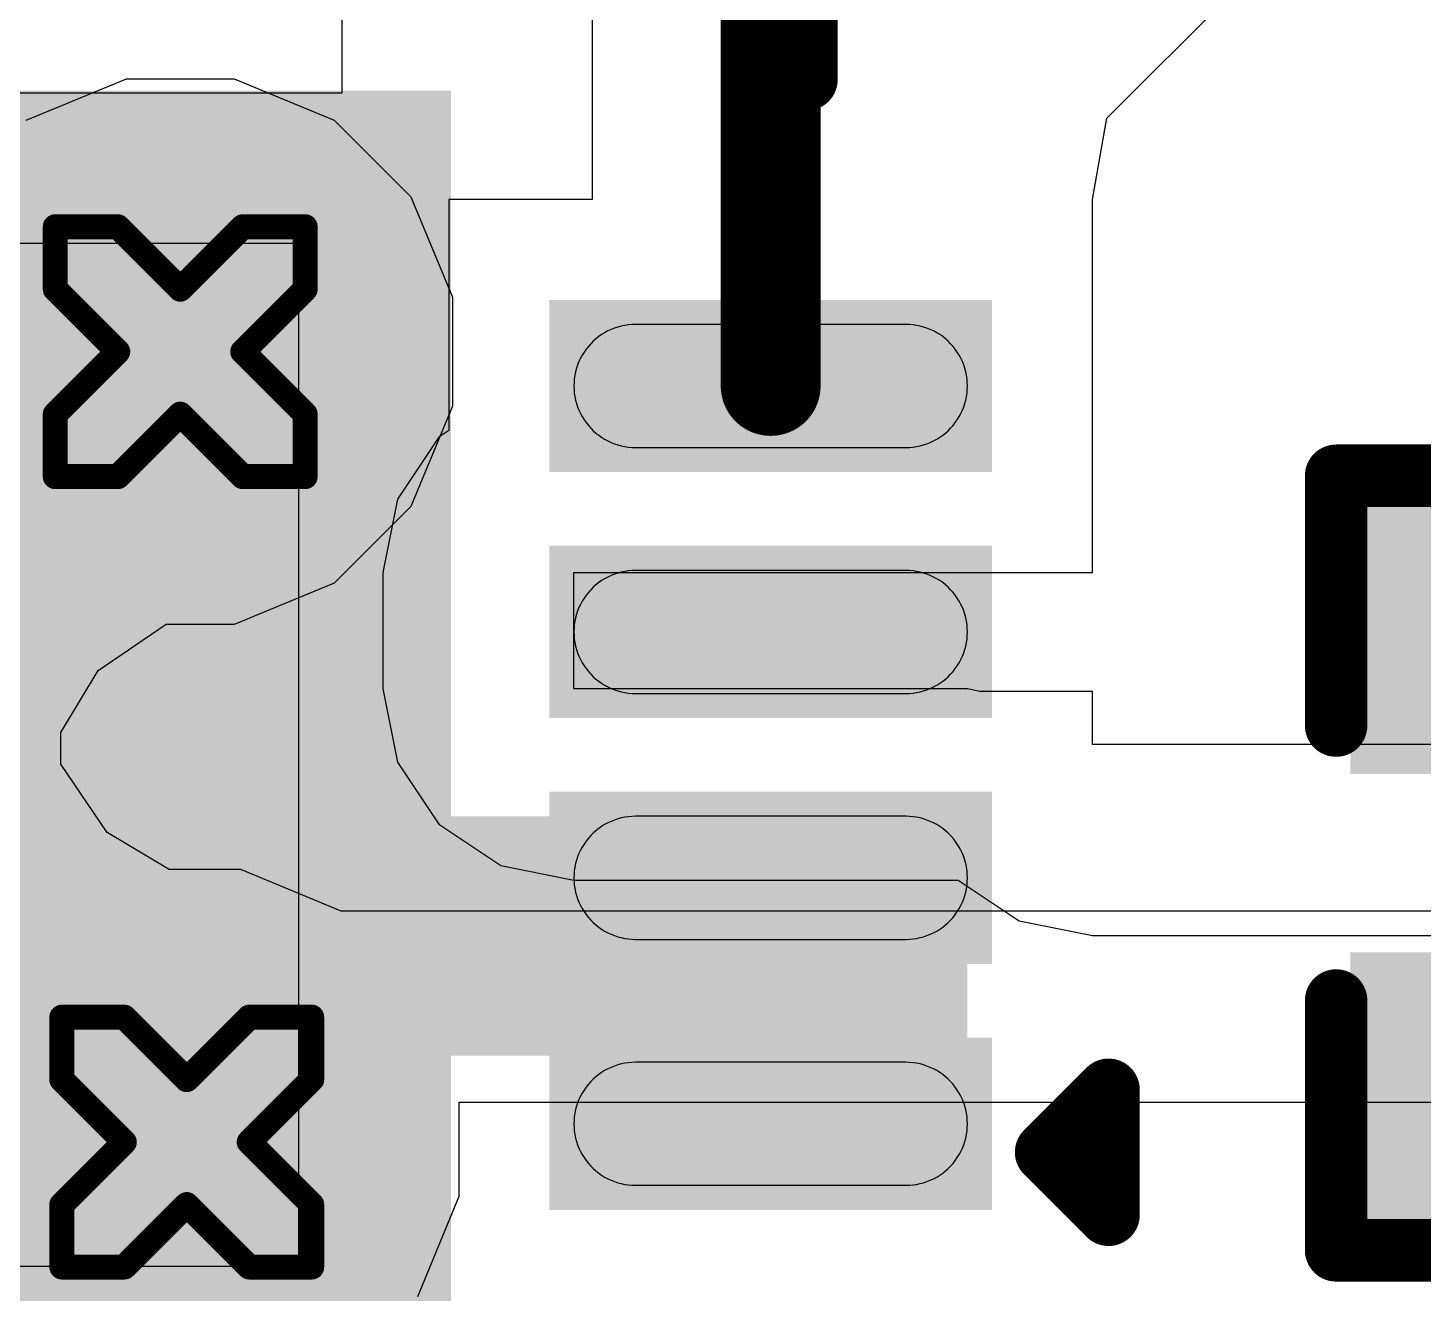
# Model space of a CAD drawing. Header units: inches. Extents: x -11 to 5379, y 0 to 5429.
# Drawn here: x 313.542 to 316.379, y 20.486 to 23.058 of the extents above; entities that cross this region are included whole.
import ezdxf

# ---------------------------------------------------------------- set-up
doc = ezdxf.new("R2010")
doc.units = ezdxf.units.IN
for name, color, linetype in [('Bottom Layer', 5, 'Continuous'), ('Drill Drawing', 1, 'Continuous'), ('GND', 16, 'Continuous'), ('PWR', 76, 'Continuous'), ('Top Layer', 1, 'Continuous'), ('Top Overlay', 2, 'Continuous'), ('Top Paste', 8, 'Continuous'), ('Top Solder', 216, 'Continuous'), ('Via Holes', 16, 'Continuous')]:
    doc.layers.add(name, color=color, linetype=linetype)

# ---------------------------------------------------------------- blocks, each defined once
blk = doc.blocks.new('16_WQFN__4_4__98')
at = {"layer": 'Top Layer'}
for points in [[(-1.3, 1.3), (1.3, 1.3), (1.3, -1.3), (-1.3, -1.3)], [(-1.6, 0.8751), (-1.6, 0.6251), (-2.4, 0.6251), (-2.4, 0.8751)], [(-1.6, 0.3749), (-1.6, 0.1249), (-2.4, 0.1249), (-2.4, 0.3749)], [(-1.6, -0.1249), (-1.6, -0.3749), (-2.4, -0.3749), (-2.4, -0.1249)], [(-1.6, -0.6251), (-1.6, -0.8751), (-2.4, -0.8751), (-2.4, -0.6251)]]:
    blk.add_hatch(color=1, dxfattribs=at).paths.add_polyline_path(points)
at = {"layer": 'Top Solder'}
for points in [[(-1.35, 1.35), (1.35, 1.35), (1.35, -1.35), (-1.35, -1.35)], [(-1.55, 0.9251), (-1.55, 0.575), (-2.45, 0.575), (-2.45, 0.9251)], [(-1.55, 0.425), (-1.55, 0.0749), (-2.45, 0.0749), (-2.45, 0.425)], [(-1.55, -0.0749), (-1.55, -0.425), (-2.45, -0.425), (-2.45, -0.0749)], [(-1.55, -0.575), (-1.55, -0.9251), (-2.45, -0.9251), (-2.45, -0.575)]]:
    blk.add_hatch(color=216, dxfattribs=at).paths.add_polyline_path(points)
at = {"layer": 'Top Overlay'}
for points in [[(-2.687, 0.9349, 0.127, 0.127, 0), (-2.687, 0.6809, 0.127, 0.127, 0)], [(-2.56, 0.8079, 0.127, 0.127, 0), (-2.687, 0.9349, 0.127, 0.127, 0)], [(-2.56, 0.8079, 0.127, 0.127, 0), (-2.687, 0.6809, 0.127, 0.127, 0)], [(-2.0729, -1.3732, 0.127, 0.127, 0), (-2.0729, -2.073, 0.127, 0.127, 0)]]:
    blk.add_lwpolyline(points, format="xyseb", dxfattribs=at)
for points in [[(-2.7187, 0.9349, 0.0635, 0.0635, 1), (-2.6552, 0.9349, 0.0635, 0.0635, 1)], [(-2.7187, 0.9349, 0.0635, 0.0635, 1), (-2.6552, 0.9349, 0.0635, 0.0635, 1)], [(-2.5917, 0.8079, 0.0635, 0.0635, 1), (-2.5282, 0.8079, 0.0635, 0.0635, 1)], [(-2.5917, 0.8079, 0.0635, 0.0635, 1), (-2.5282, 0.8079, 0.0635, 0.0635, 1)], [(-2.7187, 0.6809, 0.0635, 0.0635, 1), (-2.6552, 0.6809, 0.0635, 0.0635, 1)], [(-2.7187, 0.6809, 0.0635, 0.0635, 1), (-2.6552, 0.6809, 0.0635, 0.0635, 1)], [(-2.1046, -1.3732, 0.0635, 0.0635, 1), (-2.0411, -1.3732, 0.0635, 0.0635, 1)]]:
    blk.add_lwpolyline(points, format="xyseb", close=True, dxfattribs=at)
at = {"layer": 'Top Paste'}
for p, q in [((-1.04, 1.04), (-1.04, 1.04)), ((-1.04, 1.04), (1.04, 1.04)), ((-1.04, -1.04), (-1.04, 1.04)), ((-2.3437, 0.8545), (-2.3497, 0.8503)), ((-2.3375, 0.8583), (-2.3437, 0.8545)), ((-2.3311, 0.8618), (-2.3375, 0.8583)), ((-2.3245, 0.8648), (-2.3311, 0.8618)), ((-2.3178, 0.8675), (-2.3245, 0.8648)), ((-2.3109, 0.8698), (-2.3178, 0.8675)), ((-2.3038, 0.8717), (-2.3109, 0.8698)), ((-2.2967, 0.8732), (-2.3038, 0.8717)), ((-2.2895, 0.8742), (-2.2967, 0.8732)), ((-2.2823, 0.8749), (-2.2895, 0.8742)), ((-2.275, 0.8751), (-2.2823, 0.8749)), ((-1.725, 0.8751), (-2.275, 0.8751)), ((-1.7178, 0.8749), (-1.725, 0.8751)), ((-1.7105, 0.8742), (-1.7178, 0.8749)), ((-1.7033, 0.8732), (-1.7105, 0.8742)), ((-1.6962, 0.8717), (-1.7033, 0.8732)), ((-1.6892, 0.8698), (-1.6962, 0.8717)), ((-1.6823, 0.8675), (-1.6892, 0.8698)), ((-1.6755, 0.8648), (-1.6823, 0.8675)), ((-1.6689, 0.8618), (-1.6755, 0.8648)), ((-1.6625, 0.8583), (-1.6689, 0.8618)), ((-1.6563, 0.8545), (-1.6625, 0.8583)), ((-1.6504, 0.8503), (-1.6563, 0.8545)), ((-2.3753, 0.8247), (-2.3794, 0.8188)), ((-2.3708, 0.8304), (-2.3753, 0.8247)), ((-2.3659, 0.8359), (-2.3708, 0.8304)), ((-2.3608, 0.841), (-2.3659, 0.8359)), ((-2.3554, 0.8458), (-2.3608, 0.841)), ((-2.3497, 0.8503), (-2.3554, 0.8458)), ((-1.6446, 0.8458), (-1.6504, 0.8503)), ((-1.6392, 0.841), (-1.6446, 0.8458)), ((-1.6341, 0.8359), (-1.6392, 0.841)), ((-1.6293, 0.8304), (-1.6341, 0.8359)), ((-1.6247, 0.8247), (-1.6293, 0.8304)), ((-1.6206, 0.8188), (-1.6247, 0.8247)), ((-2.3898, 0.7996), (-2.3925, 0.7928)), ((-2.3867, 0.8062), (-2.3898, 0.7996)), ((-2.3833, 0.8126), (-2.3867, 0.8062)), ((-2.3794, 0.8188), (-2.3833, 0.8126)), ((-1.6167, 0.8126), (-1.6206, 0.8188)), ((-1.6133, 0.8062), (-1.6167, 0.8126)), ((-1.6102, 0.7996), (-1.6133, 0.8062)), ((-1.6075, 0.7928), (-1.6102, 0.7996)), ((-2.3981, 0.7718), (-2.3992, 0.7646)), ((-2.3966, 0.7789), (-2.3981, 0.7718)), ((-2.3948, 0.7859), (-2.3966, 0.7789)), ((-2.3925, 0.7928), (-2.3948, 0.7859)), ((-1.6053, 0.7859), (-1.6075, 0.7928)), ((-1.6034, 0.7789), (-1.6053, 0.7859)), ((-1.6019, 0.7718), (-1.6034, 0.7789)), ((-1.6008, 0.7646), (-1.6019, 0.7718)), ((-2.3998, 0.7573), (-2.4, 0.7501)), ((-2.4, 0.7501), (-2.3998, 0.7428)), ((-2.3992, 0.7646), (-2.3998, 0.7573)), ((-2.3998, 0.7428), (-2.3992, 0.7356)), ((-1.6002, 0.7573), (-1.6008, 0.7646)), ((-1.6008, 0.7356), (-1.6002, 0.7428)), ((-1.6002, 0.7573), (-1.6002, 0.7573)), ((-1.6, 0.7501), (-1.6002, 0.7573)), ((-1.6002, 0.7428), (-1.6, 0.7501)), ((-2.3992, 0.7356), (-2.3981, 0.7283)), ((-2.3981, 0.7283), (-2.3966, 0.7212)), ((-2.3966, 0.7212), (-2.3948, 0.7142)), ((-2.3948, 0.7142), (-2.3925, 0.7073)), ((-1.6075, 0.7073), (-1.6053, 0.7142)), ((-1.6053, 0.7142), (-1.6034, 0.7212)), ((-1.6034, 0.7212), (-1.6019, 0.7283)), ((-1.6019, 0.7283), (-1.6008, 0.7356)), ((-2.3925, 0.7073), (-2.3898, 0.7005)), ((-2.3898, 0.7005), (-2.3867, 0.694)), ((-2.3867, 0.694), (-2.3833, 0.6876)), ((-2.3833, 0.6876), (-2.3794, 0.6814)), ((-2.3794, 0.6814), (-2.3753, 0.6754)), ((-1.6247, 0.6754), (-1.6206, 0.6814)), ((-1.6206, 0.6814), (-1.6167, 0.6876)), ((-1.6167, 0.6876), (-1.6133, 0.694)), ((-1.6133, 0.694), (-1.6102, 0.7005)), ((-1.6102, 0.7005), (-1.6075, 0.7073)), ((-2.3753, 0.6754), (-2.3708, 0.6697)), ((-2.3708, 0.6697), (-2.3659, 0.6643)), ((-2.3659, 0.6643), (-2.3608, 0.6591)), ((-2.3608, 0.6591), (-2.3554, 0.6543)), ((-2.3554, 0.6543), (-2.3497, 0.6498)), ((-1.6504, 0.6498), (-1.6446, 0.6543)), ((-1.6446, 0.6543), (-1.6392, 0.6591)), ((-1.6392, 0.6591), (-1.6341, 0.6643)), ((-1.6341, 0.6643), (-1.6293, 0.6697)), ((-1.6293, 0.6697), (-1.6247, 0.6754)), ((-2.3497, 0.6498), (-2.3437, 0.6456)), ((-2.3437, 0.6456), (-2.3375, 0.6418)), ((-2.3375, 0.6418), (-2.3311, 0.6384)), ((-2.3311, 0.6384), (-2.3245, 0.6353)), ((-2.3245, 0.6353), (-2.3178, 0.6326)), ((-2.3178, 0.6326), (-2.3109, 0.6303)), ((-2.3109, 0.6303), (-2.3038, 0.6284)), ((-2.3038, 0.6284), (-2.2967, 0.6269)), ((-2.2967, 0.6269), (-2.2895, 0.6259)), ((-2.2895, 0.6259), (-2.2823, 0.6252)), ((-2.2823, 0.6252), (-2.275, 0.625)), ((-2.275, 0.625), (-1.725, 0.625)), ((-1.725, 0.625), (-1.7178, 0.6252)), ((-1.7178, 0.6252), (-1.7105, 0.6259)), ((-1.7105, 0.6259), (-1.7033, 0.6269)), ((-1.7033, 0.6269), (-1.6962, 0.6284)), ((-1.6962, 0.6284), (-1.6892, 0.6303)), ((-1.6892, 0.6303), (-1.6823, 0.6326)), ((-1.6823, 0.6326), (-1.6755, 0.6353)), ((-1.6755, 0.6353), (-1.6689, 0.6384)), ((-1.6689, 0.6384), (-1.6625, 0.6418)), ((-1.6625, 0.6418), (-1.6563, 0.6456)), ((-1.6563, 0.6456), (-1.6504, 0.6498)), ((-2.3109, 0.3697), (-2.3178, 0.3674)), ((-2.3038, 0.3716), (-2.3109, 0.3697)), ((-2.2967, 0.373), (-2.3038, 0.3716)), ((-2.2895, 0.3741), (-2.2967, 0.373)), ((-2.2823, 0.3748), (-2.2895, 0.3741)), ((-2.275, 0.375), (-2.2823, 0.3748)), ((-1.725, 0.375), (-2.275, 0.375)), ((-1.7178, 0.3748), (-1.725, 0.375)), ((-1.7105, 0.3741), (-1.7178, 0.3748)), ((-1.7033, 0.373), (-1.7105, 0.3741)), ((-1.6962, 0.3716), (-1.7033, 0.373)), ((-1.6892, 0.3697), (-1.6962, 0.3716)), ((-1.6823, 0.3674), (-1.6892, 0.3697)), ((-2.3608, 0.3409), (-2.3659, 0.3357)), ((-2.3554, 0.3457), (-2.3608, 0.3409)), ((-2.3497, 0.3502), (-2.3554, 0.3457)), ((-2.3437, 0.3544), (-2.3497, 0.3502)), ((-2.3375, 0.3582), (-2.3437, 0.3544)), ((-2.3311, 0.3616), (-2.3375, 0.3582)), ((-2.3245, 0.3647), (-2.3311, 0.3616)), ((-2.3178, 0.3674), (-2.3245, 0.3647)), ((-1.6755, 0.3647), (-1.6823, 0.3674)), ((-1.6689, 0.3616), (-1.6755, 0.3647)), ((-1.6625, 0.3582), (-1.6689, 0.3616)), ((-1.6563, 0.3544), (-1.6625, 0.3582)), ((-1.6504, 0.3502), (-1.6563, 0.3544)), ((-1.6446, 0.3457), (-1.6504, 0.3502)), ((-1.6392, 0.3409), (-1.6446, 0.3457)), ((-1.6341, 0.3357), (-1.6392, 0.3409)), ((-2.3833, 0.3124), (-2.3867, 0.306)), ((-2.3794, 0.3186), (-2.3833, 0.3124)), ((-2.3753, 0.3246), (-2.3794, 0.3186)), ((-2.3708, 0.3303), (-2.3753, 0.3246)), ((-2.3659, 0.3357), (-2.3708, 0.3303)), ((-1.6293, 0.3303), (-1.6341, 0.3357)), ((-1.6247, 0.3246), (-1.6293, 0.3303)), ((-1.6206, 0.3186), (-1.6247, 0.3246)), ((-1.6167, 0.3124), (-1.6206, 0.3186)), ((-1.6133, 0.306), (-1.6167, 0.3124)), ((-2.3948, 0.2858), (-2.3966, 0.2788)), ((-2.3925, 0.2927), (-2.3948, 0.2858)), ((-2.3898, 0.2995), (-2.3925, 0.2927)), ((-2.3867, 0.306), (-2.3898, 0.2995)), ((-1.6102, 0.2995), (-1.6133, 0.306)), ((-1.6075, 0.2927), (-1.6102, 0.2995)), ((-1.6053, 0.2858), (-1.6075, 0.2927)), ((-1.6034, 0.2788), (-1.6053, 0.2858)), ((-2.3998, 0.2572), (-2.4, 0.2499)), ((-2.3992, 0.2644), (-2.3998, 0.2572)), ((-2.3981, 0.2717), (-2.3992, 0.2644)), ((-2.3966, 0.2788), (-2.3981, 0.2717)), ((-1.6019, 0.2717), (-1.6034, 0.2788)), ((-1.6008, 0.2644), (-1.6019, 0.2717)), ((-1.6002, 0.2572), (-1.6008, 0.2644)), ((-1.6002, 0.2572), (-1.6002, 0.2572)), ((-1.6, 0.2499), (-1.6002, 0.2572)), ((-2.4, 0.2499), (-2.3998, 0.2427)), ((-2.3998, 0.2427), (-2.3992, 0.2354)), ((-2.3992, 0.2354), (-2.3981, 0.2282)), ((-2.3981, 0.2282), (-2.3966, 0.2211)), ((-1.6034, 0.2211), (-1.6019, 0.2282)), ((-1.6019, 0.2282), (-1.6008, 0.2354)), ((-1.6008, 0.2354), (-1.6002, 0.2427)), ((-1.6002, 0.2427), (-1.6, 0.2499)), ((-2.3966, 0.2211), (-2.3948, 0.2141)), ((-2.3948, 0.2141), (-2.3925, 0.2072)), ((-2.3925, 0.2072), (-2.3898, 0.2004)), ((-2.3898, 0.2004), (-2.3867, 0.1938)), ((-1.6133, 0.1938), (-1.6102, 0.2004)), ((-1.6102, 0.2004), (-1.6075, 0.2072)), ((-1.6075, 0.2072), (-1.6053, 0.2141)), ((-1.6053, 0.2141), (-1.6034, 0.2211)), ((-2.3867, 0.1938), (-2.3833, 0.1874)), ((-2.3833, 0.1874), (-2.3794, 0.1812)), ((-2.3794, 0.1812), (-2.3753, 0.1753)), ((-2.3753, 0.1753), (-2.3708, 0.1696)), ((-1.6293, 0.1696), (-1.6247, 0.1753)), ((-1.6247, 0.1753), (-1.6206, 0.1812)), ((-1.6206, 0.1812), (-1.6167, 0.1874)), ((-1.6167, 0.1874), (-1.6133, 0.1938)), ((-2.3708, 0.1696), (-2.3659, 0.1641)), ((-2.3659, 0.1641), (-2.3608, 0.159)), ((-2.3608, 0.159), (-2.3554, 0.1542)), ((-2.3554, 0.1542), (-2.3497, 0.1497)), ((-2.3497, 0.1497), (-2.3437, 0.1455)), ((-2.3437, 0.1455), (-2.3375, 0.1417)), ((-1.6625, 0.1417), (-1.6563, 0.1455)), ((-1.6563, 0.1455), (-1.6504, 0.1497)), ((-1.6504, 0.1497), (-1.6446, 0.1542)), ((-1.6446, 0.1542), (-1.6392, 0.159)), ((-1.6392, 0.159), (-1.6341, 0.1641)), ((-1.6341, 0.1641), (-1.6293, 0.1696)), ((-2.3375, 0.1417), (-2.3311, 0.1382)), ((-2.3311, 0.1382), (-2.3245, 0.1352)), ((-2.3245, 0.1352), (-2.3178, 0.1325)), ((-2.3178, 0.1325), (-2.3109, 0.1302)), ((-2.3109, 0.1302), (-2.3038, 0.1283)), ((-2.3038, 0.1283), (-2.2967, 0.1268)), ((-2.2967, 0.1268), (-2.2895, 0.1258)), ((-2.2895, 0.1258), (-2.2823, 0.1251)), ((-2.2823, 0.1251), (-2.275, 0.1249)), ((-2.275, 0.1249), (-1.725, 0.1249)), ((-1.725, 0.1249), (-1.7178, 0.1251)), ((-1.7178, 0.1251), (-1.7105, 0.1258)), ((-1.7105, 0.1258), (-1.7033, 0.1268)), ((-1.7033, 0.1268), (-1.6962, 0.1283)), ((-1.6962, 0.1283), (-1.6892, 0.1302)), ((-1.6892, 0.1302), (-1.6823, 0.1325)), ((-1.6823, 0.1325), (-1.6755, 0.1352)), ((-1.6755, 0.1352), (-1.6689, 0.1382)), ((-1.6689, 0.1382), (-1.6625, 0.1417)), ((-2.3375, -0.1417), (-2.3437, -0.1455)), ((-2.3311, -0.1382), (-2.3375, -0.1417)), ((-2.3245, -0.1352), (-2.3311, -0.1382)), ((-2.3178, -0.1325), (-2.3245, -0.1352)), ((-2.3109, -0.1302), (-2.3178, -0.1325)), ((-2.3038, -0.1283), (-2.3109, -0.1302)), ((-2.2967, -0.1268), (-2.3038, -0.1283)), ((-2.2895, -0.1258), (-2.2967, -0.1268)), ((-2.2823, -0.1251), (-2.2895, -0.1258)), ((-2.275, -0.1249), (-2.2823, -0.1251)), ((-1.725, -0.1249), (-2.275, -0.1249)), ((-1.7178, -0.1251), (-1.725, -0.1249)), ((-1.7105, -0.1258), (-1.7178, -0.1251)), ((-1.7033, -0.1268), (-1.7105, -0.1258)), ((-1.6962, -0.1283), (-1.7033, -0.1268)), ((-1.6892, -0.1302), (-1.6962, -0.1283)), ((-1.6823, -0.1325), (-1.6892, -0.1302)), ((-1.6755, -0.1352), (-1.6823, -0.1325)), ((-1.6689, -0.1382), (-1.6755, -0.1352)), ((-1.6625, -0.1417), (-1.6689, -0.1382)), ((-1.6563, -0.1455), (-1.6625, -0.1417)), ((-2.3708, -0.1696), (-2.3753, -0.1753)), ((-2.3659, -0.1641), (-2.3708, -0.1696)), ((-2.3608, -0.159), (-2.3659, -0.1641)), ((-2.3554, -0.1542), (-2.3608, -0.159)), ((-2.3497, -0.1497), (-2.3554, -0.1542)), ((-2.3437, -0.1455), (-2.3497, -0.1497)), ((-1.6504, -0.1497), (-1.6563, -0.1455)), ((-1.6446, -0.1542), (-1.6504, -0.1497)), ((-1.6392, -0.159), (-1.6446, -0.1542)), ((-1.6341, -0.1641), (-1.6392, -0.159)), ((-1.6293, -0.1696), (-1.6341, -0.1641)), ((-1.6247, -0.1753), (-1.6293, -0.1696)), ((-2.3867, -0.1938), (-2.3898, -0.2004)), ((-2.3833, -0.1874), (-2.3867, -0.1938)), ((-2.3794, -0.1812), (-2.3833, -0.1874)), ((-2.3753, -0.1753), (-2.3794, -0.1812)), ((-1.6206, -0.1812), (-1.6247, -0.1753)), ((-1.6167, -0.1874), (-1.6206, -0.1812)), ((-1.6133, -0.1938), (-1.6167, -0.1874)), ((-1.6102, -0.2004), (-1.6133, -0.1938)), ((-2.3966, -0.2211), (-2.3981, -0.2282)), ((-2.3948, -0.2141), (-2.3966, -0.2211)), ((-2.3925, -0.2072), (-2.3948, -0.2141)), ((-2.3898, -0.2004), (-2.3925, -0.2072)), ((-1.6075, -0.2072), (-1.6102, -0.2004)), ((-1.6053, -0.2141), (-1.6075, -0.2072)), ((-1.6034, -0.2211), (-1.6053, -0.2141)), ((-1.6019, -0.2282), (-1.6034, -0.2211)), ((-2.3998, -0.2427), (-2.4, -0.2499)), ((-2.4, -0.2499), (-2.3998, -0.2572)), ((-2.3992, -0.2354), (-2.3998, -0.2427)), ((-2.3981, -0.2282), (-2.3992, -0.2354)), ((-1.6008, -0.2354), (-1.6019, -0.2282)), ((-1.6002, -0.2427), (-1.6008, -0.2354)), ((-1.6002, -0.2427), (-1.6002, -0.2427)), ((-1.6, -0.2499), (-1.6002, -0.2427)), ((-1.6002, -0.2572), (-1.6, -0.2499)), ((-2.3998, -0.2572), (-2.3992, -0.2644)), ((-2.3992, -0.2644), (-2.3981, -0.2717)), ((-2.3981, -0.2717), (-2.3966, -0.2788)), ((-2.3966, -0.2788), (-2.3948, -0.2858)), ((-1.6053, -0.2858), (-1.6034, -0.2788)), ((-1.6034, -0.2788), (-1.6019, -0.2717)), ((-1.6019, -0.2717), (-1.6008, -0.2644)), ((-1.6008, -0.2644), (-1.6002, -0.2572)), ((-2.3948, -0.2858), (-2.3925, -0.2927)), ((-2.3925, -0.2927), (-2.3898, -0.2995)), ((-2.3898, -0.2995), (-2.3867, -0.306)), ((-2.3867, -0.306), (-2.3833, -0.3124)), ((-1.6167, -0.3124), (-1.6133, -0.306)), ((-1.6133, -0.306), (-1.6102, -0.2995)), ((-1.6102, -0.2995), (-1.6075, -0.2927)), ((-1.6075, -0.2927), (-1.6053, -0.2858)), ((-2.3833, -0.3124), (-2.3794, -0.3186)), ((-2.3794, -0.3186), (-2.3753, -0.3246)), ((-2.3753, -0.3246), (-2.3708, -0.3303)), ((-2.3708, -0.3303), (-2.3659, -0.3357)), ((-2.3659, -0.3357), (-2.3608, -0.3409)), ((-1.6392, -0.3409), (-1.6341, -0.3357)), ((-1.6341, -0.3357), (-1.6293, -0.3303)), ((-1.6293, -0.3303), (-1.6247, -0.3246)), ((-1.6247, -0.3246), (-1.6206, -0.3186)), ((-1.6206, -0.3186), (-1.6167, -0.3124)), ((-2.3608, -0.3409), (-2.3554, -0.3457)), ((-2.3554, -0.3457), (-2.3497, -0.3502)), ((-2.3497, -0.3502), (-2.3437, -0.3544)), ((-2.3437, -0.3544), (-2.3375, -0.3582)), ((-2.3375, -0.3582), (-2.3311, -0.3616)), ((-2.3311, -0.3616), (-2.3245, -0.3647)), ((-2.3245, -0.3647), (-2.3178, -0.3674)), ((-2.3178, -0.3674), (-2.3109, -0.3697)), ((-1.6892, -0.3697), (-1.6823, -0.3674)), ((-1.6823, -0.3674), (-1.6755, -0.3647)), ((-1.6755, -0.3647), (-1.6689, -0.3616)), ((-1.6689, -0.3616), (-1.6625, -0.3582)), ((-1.6625, -0.3582), (-1.6563, -0.3544)), ((-1.6563, -0.3544), (-1.6504, -0.3502)), ((-1.6504, -0.3502), (-1.6446, -0.3457)), ((-1.6446, -0.3457), (-1.6392, -0.3409)), ((-2.3109, -0.3697), (-2.3038, -0.3716)), ((-2.3038, -0.3716), (-2.2967, -0.373)), ((-2.2967, -0.373), (-2.2895, -0.3741)), ((-2.2895, -0.3741), (-2.2823, -0.3748)), ((-2.2823, -0.3748), (-2.275, -0.375)), ((-2.275, -0.375), (-1.725, -0.375)), ((-1.725, -0.375), (-1.7178, -0.3748)), ((-1.7178, -0.3748), (-1.7105, -0.3741)), ((-1.7105, -0.3741), (-1.7033, -0.373)), ((-1.7033, -0.373), (-1.6962, -0.3716)), ((-1.6962, -0.3716), (-1.6892, -0.3697)), ((-2.3497, -0.6498), (-2.3554, -0.6543)), ((-2.3437, -0.6456), (-2.3497, -0.6498)), ((-2.3375, -0.6418), (-2.3437, -0.6456)), ((-2.3311, -0.6384), (-2.3375, -0.6418)), ((-2.3245, -0.6353), (-2.3311, -0.6384)), ((-2.3178, -0.6326), (-2.3245, -0.6353)), ((-2.3109, -0.6303), (-2.3178, -0.6326)), ((-2.3038, -0.6284), (-2.3109, -0.6303)), ((-2.2967, -0.6269), (-2.3038, -0.6284)), ((-2.2895, -0.6259), (-2.2967, -0.6269)), ((-2.2823, -0.6252), (-2.2895, -0.6259)), ((-2.275, -0.625), (-2.2823, -0.6252)), ((-1.725, -0.625), (-2.275, -0.625)), ((-1.7178, -0.6252), (-1.725, -0.625)), ((-1.7105, -0.6259), (-1.7178, -0.6252)), ((-1.7033, -0.6269), (-1.7105, -0.6259)), ((-1.6962, -0.6284), (-1.7033, -0.6269)), ((-1.6892, -0.6303), (-1.6962, -0.6284)), ((-1.6823, -0.6326), (-1.6892, -0.6303)), ((-1.6755, -0.6353), (-1.6823, -0.6326)), ((-1.6689, -0.6384), (-1.6755, -0.6353)), ((-1.6625, -0.6418), (-1.6689, -0.6384)), ((-1.6563, -0.6456), (-1.6625, -0.6418)), ((-1.6504, -0.6498), (-1.6563, -0.6456)), ((-1.6446, -0.6543), (-1.6504, -0.6498)), ((-2.3753, -0.6754), (-2.3794, -0.6814)), ((-2.3708, -0.6697), (-2.3753, -0.6754)), ((-2.3659, -0.6643), (-2.3708, -0.6697)), ((-2.3608, -0.6591), (-2.3659, -0.6643)), ((-2.3554, -0.6543), (-2.3608, -0.6591)), ((-1.6392, -0.6591), (-1.6446, -0.6543)), ((-1.6341, -0.6643), (-1.6392, -0.6591)), ((-1.6293, -0.6697), (-1.6341, -0.6643)), ((-1.6247, -0.6754), (-1.6293, -0.6697)), ((-1.6206, -0.6814), (-1.6247, -0.6754)), ((-2.3925, -0.7073), (-2.3948, -0.7142)), ((-2.3898, -0.7005), (-2.3925, -0.7073)), ((-2.3867, -0.694), (-2.3898, -0.7005)), ((-2.3833, -0.6876), (-2.3867, -0.694)), ((-2.3794, -0.6814), (-2.3833, -0.6876)), ((-1.6167, -0.6876), (-1.6206, -0.6814)), ((-1.6133, -0.694), (-1.6167, -0.6876)), ((-1.6102, -0.7005), (-1.6133, -0.694)), ((-1.6075, -0.7073), (-1.6102, -0.7005)), ((-1.6053, -0.7142), (-1.6075, -0.7073)), ((-2.3992, -0.7356), (-2.3998, -0.7428)), ((-2.3981, -0.7283), (-2.3992, -0.7356)), ((-2.3966, -0.7212), (-2.3981, -0.7283)), ((-2.3948, -0.7142), (-2.3966, -0.7212)), ((-1.6034, -0.7212), (-1.6053, -0.7142)), ((-1.6019, -0.7283), (-1.6034, -0.7212)), ((-1.6008, -0.7356), (-1.6019, -0.7283)), ((-1.6002, -0.7428), (-1.6008, -0.7356)), ((-2.3998, -0.7428), (-2.4, -0.7501)), ((-2.4, -0.7501), (-2.3998, -0.7573)), ((-2.3998, -0.7573), (-2.3992, -0.7646)), ((-2.3992, -0.7646), (-2.3981, -0.7718)), ((-1.6019, -0.7718), (-1.6008, -0.7646)), ((-1.6008, -0.7646), (-1.6002, -0.7573)), ((-1.6002, -0.7428), (-1.6002, -0.7428)), ((-1.6, -0.7501), (-1.6002, -0.7428)), ((-1.6002, -0.7573), (-1.6, -0.7501)), ((-2.3981, -0.7718), (-2.3966, -0.7789)), ((-2.3966, -0.7789), (-2.3948, -0.7859)), ((-2.3948, -0.7859), (-2.3925, -0.7928)), ((-2.3925, -0.7928), (-2.3898, -0.7996)), ((-1.6102, -0.7996), (-1.6075, -0.7928)), ((-1.6075, -0.7928), (-1.6053, -0.7859)), ((-1.6053, -0.7859), (-1.6034, -0.7789)), ((-1.6034, -0.7789), (-1.6019, -0.7718)), ((-2.3898, -0.7996), (-2.3867, -0.8062)), ((-2.3867, -0.8062), (-2.3833, -0.8126)), ((-2.3833, -0.8126), (-2.3794, -0.8188)), ((-2.3794, -0.8188), (-2.3753, -0.8247)), ((-1.6247, -0.8247), (-1.6206, -0.8188)), ((-1.6206, -0.8188), (-1.6167, -0.8126)), ((-1.6167, -0.8126), (-1.6133, -0.8062)), ((-1.6133, -0.8062), (-1.6102, -0.7996)), ((-2.3753, -0.8247), (-2.3708, -0.8304)), ((-2.3708, -0.8304), (-2.3659, -0.8359)), ((-2.3659, -0.8359), (-2.3608, -0.841)), ((-2.3608, -0.841), (-2.3554, -0.8458)), ((-2.3554, -0.8458), (-2.3497, -0.8503)), ((-2.3497, -0.8503), (-2.3437, -0.8545)), ((-1.6563, -0.8545), (-1.6504, -0.8503)), ((-1.6504, -0.8503), (-1.6446, -0.8458)), ((-1.6446, -0.8458), (-1.6392, -0.841)), ((-1.6392, -0.841), (-1.6341, -0.8359)), ((-1.6341, -0.8359), (-1.6293, -0.8304)), ((-1.6293, -0.8304), (-1.6247, -0.8247)), ((-2.3437, -0.8545), (-2.3375, -0.8583)), ((-2.3375, -0.8583), (-2.3311, -0.8618)), ((-2.3311, -0.8618), (-2.3245, -0.8648)), ((-2.3245, -0.8648), (-2.3178, -0.8675)), ((-2.3178, -0.8675), (-2.3109, -0.8698)), ((-2.3109, -0.8698), (-2.3038, -0.8717)), ((-2.3038, -0.8717), (-2.2967, -0.8732)), ((-2.2967, -0.8732), (-2.2895, -0.8742)), ((-2.2895, -0.8742), (-2.2823, -0.8749)), ((-2.2823, -0.8749), (-2.275, -0.8751)), ((-2.275, -0.8751), (-1.725, -0.8751)), ((-1.725, -0.8751), (-1.7178, -0.8749)), ((-1.7178, -0.8749), (-1.7105, -0.8742)), ((-1.7105, -0.8742), (-1.7033, -0.8732)), ((-1.7033, -0.8732), (-1.6962, -0.8717)), ((-1.6962, -0.8717), (-1.6892, -0.8698)), ((-1.6892, -0.8698), (-1.6823, -0.8675)), ((-1.6823, -0.8675), (-1.6755, -0.8648)), ((-1.6755, -0.8648), (-1.6689, -0.8618)), ((-1.6689, -0.8618), (-1.6625, -0.8583)), ((-1.6625, -0.8583), (-1.6563, -0.8545)), ((1.04, -1.04), (-1.04, -1.04))]:
    blk.add_line(p, q, dxfattribs=at)
blk = doc.blocks.new('C___0402_616')
at = {"layer": 'Top Layer'}
for points in [[(-0.6985, -0.3175), (-0.6985, 0.3175), (-0.2413, 0.3175), (-0.2413, -0.3175)], [(0.2413, -0.3175), (0.2413, 0.3175), (0.6985, 0.3175), (0.6985, -0.3175)]]:
    blk.add_hatch(color=1, dxfattribs=at).paths.add_polyline_path(points)
at = {"layer": 'Top Paste'}
for points in [[(-0.6985, -0.3175), (-0.6985, 0.3175), (-0.2413, 0.3175), (-0.2413, -0.3175)], [(0.2413, -0.3175), (0.2413, 0.3175), (0.6985, 0.3175), (0.6985, -0.3175)]]:
    blk.add_hatch(color=8, dxfattribs=at).paths.add_polyline_path(points)
at = {"layer": 'Top Solder'}
for points in [[(-0.7585, -0.3775), (-0.7585, 0.3775), (-0.1813, 0.3775), (-0.1813, -0.3775)], [(0.1813, -0.3775), (0.1813, 0.3775), (0.7585, 0.3775), (0.7585, -0.3775)]]:
    blk.add_hatch(color=216, dxfattribs=at).paths.add_polyline_path(points)
at = {"layer": 'Top Overlay'}
for points in [[(-0.7874, -0.4064, 0.127, 0.127, 0), (-0.7874, 0.4064, 0.127, 0.127, 0)], [(-0.2794, 0.4064, 0.127, 0.127, 0), (-0.7874, 0.4064, 0.127, 0.127, 0)], [(0.7874, 0.4064, 0.127, 0.127, 0), (0.2794, 0.4064, 0.127, 0.127, 0)], [(0.7874, -0.4064, 0.127, 0.127, 0), (0.7874, 0.4064, 0.127, 0.127, 0)], [(-0.2794, -0.4064, 0.127, 0.127, 0), (-0.7874, -0.4064, 0.127, 0.127, 0)], [(0.7874, -0.4064, 0.127, 0.127, 0), (0.2794, -0.4064, 0.127, 0.127, 0)]]:
    blk.add_lwpolyline(points, format="xyseb", dxfattribs=at)
for points in [[(-0.8191, 0.4064, 0.0635, 0.0635, 1), (-0.7556, 0.4064, 0.0635, 0.0635, 1)], [(-0.8191, 0.4064, 0.0635, 0.0635, 1), (-0.7556, 0.4064, 0.0635, 0.0635, 1)], [(-0.3111, 0.4064, 0.0635, 0.0635, 1), (-0.2477, 0.4064, 0.0635, 0.0635, 1)], [(0.2477, 0.4064, 0.0635, 0.0635, 1), (0.3111, 0.4064, 0.0635, 0.0635, 1)], [(0.7556, 0.4064, 0.0635, 0.0635, 1), (0.8191, 0.4064, 0.0635, 0.0635, 1)], [(0.7556, 0.4064, 0.0635, 0.0635, 1), (0.8191, 0.4064, 0.0635, 0.0635, 1)], [(-0.8191, -0.4064, 0.0635, 0.0635, 1), (-0.7556, -0.4064, 0.0635, 0.0635, 1)], [(-0.8191, -0.4064, 0.0635, 0.0635, 1), (-0.7556, -0.4064, 0.0635, 0.0635, 1)], [(-0.3111, -0.4064, 0.0635, 0.0635, 1), (-0.2477, -0.4064, 0.0635, 0.0635, 1)], [(0.2477, -0.4064, 0.0635, 0.0635, 1), (0.3111, -0.4064, 0.0635, 0.0635, 1)], [(0.7556, -0.4064, 0.0635, 0.0635, 1), (0.8191, -0.4064, 0.0635, 0.0635, 1)], [(0.7556, -0.4064, 0.0635, 0.0635, 1), (0.8191, -0.4064, 0.0635, 0.0635, 1)]]:
    blk.add_lwpolyline(points, format="xyseb", close=True, dxfattribs=at)

msp = doc.modelspace()

# ---------------------------------------------------------------- hatches: boundary and pattern name
at = {"layer": 'Bottom Layer'}
h = msp.add_hatch(color=5, dxfattribs=at)
edge = h.paths.add_edge_path()
edge.add_arc((313.8518, 22.4001), 0.3, 0, 360)
h = msp.add_hatch(color=5, dxfattribs=at)
edge = h.paths.add_edge_path()
edge.add_arc((313.8651, 20.7932), 0.3, 0, 360)
at = {"layer": 'GND'}
h = msp.add_hatch(color=16, dxfattribs=at)
edge = h.paths.add_edge_path()
edge.add_arc((313.8518, 22.4001), 0.3, 0, 360)
h = msp.add_hatch(color=16, dxfattribs=at)
edge = h.paths.add_edge_path()
edge.add_arc((313.8651, 20.7932), 0.3, 0, 360)
at = {"layer": 'PWR'}
h = msp.add_hatch(color=76, dxfattribs=at)
edge = h.paths.add_edge_path()
edge.add_arc((313.8518, 22.4001), 0.3, 0, 360)
h = msp.add_hatch(color=76, dxfattribs=at)
edge = h.paths.add_edge_path()
edge.add_arc((313.8651, 20.7932), 0.3, 0, 360)
at = {"layer": 'Top Layer'}
h = msp.add_hatch(color=1, dxfattribs=at)
edge = h.paths.add_edge_path()
edge.add_arc((313.8518, 22.4001), 0.3, 0, 360)
msp.add_hatch(color=1, dxfattribs=at).paths.add_polyline_path([(313.4131, 20.9691), (315.4522, 20.9691), (315.4522, 21.4555), (313.4131, 21.4555)])
h = msp.add_hatch(color=1, dxfattribs=at)
edge = h.paths.add_edge_path()
edge.add_arc((313.8651, 20.7932), 0.3, 0, 360)
at = {"layer": 'Via Holes'}
h = msp.add_hatch(color=7, dxfattribs=at)
edge = h.paths.add_edge_path()
edge.add_arc((313.8518, 22.4001), 0.15, 0, 360)
h = msp.add_hatch(color=7, dxfattribs=at)
edge = h.paths.add_edge_path()
edge.add_arc((313.8651, 20.7932), 0.15, 0, 360)

# ---------------------------------------------------------------- linework, layer by layer
at = {"layer": 'Drill Drawing'}
for points in [[(313.5978, 22.5271, 0.0508, 0.0508, 0), (313.5978, 22.6541, 0.0508, 0.0508, 0)], [(313.5978, 22.6541, 0.0508, 0.0508, 0), (313.7248, 22.6541, 0.0508, 0.0508, 0)], [(313.7248, 22.6541, 0.0508, 0.0508, 0), (313.8518, 22.5271, 0.0508, 0.0508, 0)], [(313.8518, 22.5271, 0.0508, 0.0508, 0), (313.9788, 22.6541, 0.0508, 0.0508, 0)], [(313.9788, 22.6541, 0.0508, 0.0508, 0), (314.1058, 22.6541, 0.0508, 0.0508, 0)], [(314.1058, 22.5271, 0.0508, 0.0508, 0), (314.1058, 22.6541, 0.0508, 0.0508, 0)], [(313.5978, 22.5271, 0.0508, 0.0508, 0), (313.7248, 22.4001, 0.0508, 0.0508, 0)], [(313.9788, 22.4001, 0.0508, 0.0508, 0), (314.1058, 22.5271, 0.0508, 0.0508, 0)], [(313.5978, 22.2731, 0.0508, 0.0508, 0), (313.7248, 22.4001, 0.0508, 0.0508, 0)], [(313.9788, 22.4001, 0.0508, 0.0508, 0), (314.1058, 22.2731, 0.0508, 0.0508, 0)], [(313.5978, 22.1461, 0.0508, 0.0508, 0), (313.5978, 22.2731, 0.0508, 0.0508, 0)], [(313.7248, 22.1461, 0.0508, 0.0508, 0), (313.8518, 22.2731, 0.0508, 0.0508, 0)], [(313.8518, 22.2731, 0.0508, 0.0508, 0), (313.9788, 22.1461, 0.0508, 0.0508, 0)], [(314.1058, 22.1461, 0.0508, 0.0508, 0), (314.1058, 22.2731, 0.0508, 0.0508, 0)], [(313.5978, 22.1461, 0.0508, 0.0508, 0), (313.7248, 22.1461, 0.0508, 0.0508, 0)], [(313.9788, 22.1461, 0.0508, 0.0508, 0), (314.1058, 22.1461, 0.0508, 0.0508, 0)], [(313.6111, 20.9202, 0.0508, 0.0508, 0), (313.6111, 21.0472, 0.0508, 0.0508, 0)], [(313.6111, 21.0472, 0.0508, 0.0508, 0), (313.7381, 21.0472, 0.0508, 0.0508, 0)], [(313.7381, 21.0472, 0.0508, 0.0508, 0), (313.8651, 20.9202, 0.0508, 0.0508, 0)], [(313.8651, 20.9202, 0.0508, 0.0508, 0), (313.9921, 21.0472, 0.0508, 0.0508, 0)], [(313.9921, 21.0472, 0.0508, 0.0508, 0), (314.1191, 21.0472, 0.0508, 0.0508, 0)], [(314.1191, 20.9202, 0.0508, 0.0508, 0), (314.1191, 21.0472, 0.0508, 0.0508, 0)], [(313.6111, 20.9202, 0.0508, 0.0508, 0), (313.7381, 20.7932, 0.0508, 0.0508, 0)], [(313.9921, 20.7932, 0.0508, 0.0508, 0), (314.1191, 20.9202, 0.0508, 0.0508, 0)], [(313.6111, 20.6662, 0.0508, 0.0508, 0), (313.7381, 20.7932, 0.0508, 0.0508, 0)], [(313.9921, 20.7932, 0.0508, 0.0508, 0), (314.1191, 20.6662, 0.0508, 0.0508, 0)], [(313.6111, 20.5392, 0.0508, 0.0508, 0), (313.6111, 20.6662, 0.0508, 0.0508, 0)], [(313.7381, 20.5392, 0.0508, 0.0508, 0), (313.8651, 20.6662, 0.0508, 0.0508, 0)], [(313.8651, 20.6662, 0.0508, 0.0508, 0), (313.9921, 20.5392, 0.0508, 0.0508, 0)], [(314.1191, 20.5392, 0.0508, 0.0508, 0), (314.1191, 20.6662, 0.0508, 0.0508, 0)], [(313.6111, 20.5392, 0.0508, 0.0508, 0), (313.7381, 20.5392, 0.0508, 0.0508, 0)], [(313.9921, 20.5392, 0.0508, 0.0508, 0), (314.1191, 20.5392, 0.0508, 0.0508, 0)]]:
    msp.add_lwpolyline(points, format="xyseb", dxfattribs=at)
for points in [[(313.5851, 22.6541, 0.0254, 0.0254, 1), (313.6105, 22.6541, 0.0254, 0.0254, 1)], [(313.5851, 22.6541, 0.0254, 0.0254, 1), (313.6105, 22.6541, 0.0254, 0.0254, 1)], [(313.7121, 22.6541, 0.0254, 0.0254, 1), (313.7375, 22.6541, 0.0254, 0.0254, 1)], [(313.7121, 22.6541, 0.0254, 0.0254, 1), (313.7375, 22.6541, 0.0254, 0.0254, 1)], [(313.9661, 22.6541, 0.0254, 0.0254, 1), (313.9915, 22.6541, 0.0254, 0.0254, 1)], [(313.9661, 22.6541, 0.0254, 0.0254, 1), (313.9915, 22.6541, 0.0254, 0.0254, 1)], [(314.0931, 22.6541, 0.0254, 0.0254, 1), (314.1185, 22.6541, 0.0254, 0.0254, 1)], [(314.0931, 22.6541, 0.0254, 0.0254, 1), (314.1185, 22.6541, 0.0254, 0.0254, 1)], [(313.5851, 22.5271, 0.0254, 0.0254, 1), (313.6105, 22.5271, 0.0254, 0.0254, 1)], [(313.5851, 22.5271, 0.0254, 0.0254, 1), (313.6105, 22.5271, 0.0254, 0.0254, 1)], [(313.8391, 22.5271, 0.0254, 0.0254, 1), (313.8645, 22.5271, 0.0254, 0.0254, 1)], [(313.8391, 22.5271, 0.0254, 0.0254, 1), (313.8645, 22.5271, 0.0254, 0.0254, 1)], [(314.0931, 22.5271, 0.0254, 0.0254, 1), (314.1185, 22.5271, 0.0254, 0.0254, 1)], [(314.0931, 22.5271, 0.0254, 0.0254, 1), (314.1185, 22.5271, 0.0254, 0.0254, 1)], [(313.7121, 22.4001, 0.0254, 0.0254, 1), (313.7375, 22.4001, 0.0254, 0.0254, 1)], [(313.7121, 22.4001, 0.0254, 0.0254, 1), (313.7375, 22.4001, 0.0254, 0.0254, 1)], [(313.9661, 22.4001, 0.0254, 0.0254, 1), (313.9915, 22.4001, 0.0254, 0.0254, 1)], [(313.9661, 22.4001, 0.0254, 0.0254, 1), (313.9915, 22.4001, 0.0254, 0.0254, 1)], [(313.5851, 22.2731, 0.0254, 0.0254, 1), (313.6105, 22.2731, 0.0254, 0.0254, 1)], [(313.5851, 22.2731, 0.0254, 0.0254, 1), (313.6105, 22.2731, 0.0254, 0.0254, 1)], [(313.8391, 22.2731, 0.0254, 0.0254, 1), (313.8645, 22.2731, 0.0254, 0.0254, 1)], [(313.8391, 22.2731, 0.0254, 0.0254, 1), (313.8645, 22.2731, 0.0254, 0.0254, 1)], [(314.0931, 22.2731, 0.0254, 0.0254, 1), (314.1185, 22.2731, 0.0254, 0.0254, 1)], [(314.0931, 22.2731, 0.0254, 0.0254, 1), (314.1185, 22.2731, 0.0254, 0.0254, 1)], [(313.5851, 22.1461, 0.0254, 0.0254, 1), (313.6105, 22.1461, 0.0254, 0.0254, 1)], [(313.5851, 22.1461, 0.0254, 0.0254, 1), (313.6105, 22.1461, 0.0254, 0.0254, 1)], [(313.7121, 22.1461, 0.0254, 0.0254, 1), (313.7375, 22.1461, 0.0254, 0.0254, 1)], [(313.7121, 22.1461, 0.0254, 0.0254, 1), (313.7375, 22.1461, 0.0254, 0.0254, 1)], [(313.9661, 22.1461, 0.0254, 0.0254, 1), (313.9915, 22.1461, 0.0254, 0.0254, 1)], [(313.9661, 22.1461, 0.0254, 0.0254, 1), (313.9915, 22.1461, 0.0254, 0.0254, 1)], [(314.0931, 22.1461, 0.0254, 0.0254, 1), (314.1185, 22.1461, 0.0254, 0.0254, 1)], [(314.0931, 22.1461, 0.0254, 0.0254, 1), (314.1185, 22.1461, 0.0254, 0.0254, 1)], [(313.5984, 21.0472, 0.0254, 0.0254, 1), (313.6238, 21.0472, 0.0254, 0.0254, 1)], [(313.5984, 21.0472, 0.0254, 0.0254, 1), (313.6238, 21.0472, 0.0254, 0.0254, 1)], [(313.7254, 21.0472, 0.0254, 0.0254, 1), (313.7508, 21.0472, 0.0254, 0.0254, 1)], [(313.7254, 21.0472, 0.0254, 0.0254, 1), (313.7508, 21.0472, 0.0254, 0.0254, 1)], [(313.9794, 21.0472, 0.0254, 0.0254, 1), (314.0048, 21.0472, 0.0254, 0.0254, 1)], [(313.9794, 21.0472, 0.0254, 0.0254, 1), (314.0048, 21.0472, 0.0254, 0.0254, 1)], [(314.1064, 21.0472, 0.0254, 0.0254, 1), (314.1318, 21.0472, 0.0254, 0.0254, 1)], [(314.1064, 21.0472, 0.0254, 0.0254, 1), (314.1318, 21.0472, 0.0254, 0.0254, 1)], [(313.5984, 20.9202, 0.0254, 0.0254, 1), (313.6238, 20.9202, 0.0254, 0.0254, 1)], [(313.5984, 20.9202, 0.0254, 0.0254, 1), (313.6238, 20.9202, 0.0254, 0.0254, 1)], [(313.8524, 20.9202, 0.0254, 0.0254, 1), (313.8778, 20.9202, 0.0254, 0.0254, 1)], [(313.8524, 20.9202, 0.0254, 0.0254, 1), (313.8778, 20.9202, 0.0254, 0.0254, 1)], [(314.1064, 20.9202, 0.0254, 0.0254, 1), (314.1318, 20.9202, 0.0254, 0.0254, 1)], [(314.1064, 20.9202, 0.0254, 0.0254, 1), (314.1318, 20.9202, 0.0254, 0.0254, 1)], [(313.7254, 20.7932, 0.0254, 0.0254, 1), (313.7508, 20.7932, 0.0254, 0.0254, 1)], [(313.7254, 20.7932, 0.0254, 0.0254, 1), (313.7508, 20.7932, 0.0254, 0.0254, 1)], [(313.9794, 20.7932, 0.0254, 0.0254, 1), (314.0048, 20.7932, 0.0254, 0.0254, 1)], [(313.9794, 20.7932, 0.0254, 0.0254, 1), (314.0048, 20.7932, 0.0254, 0.0254, 1)], [(313.5984, 20.6662, 0.0254, 0.0254, 1), (313.6238, 20.6662, 0.0254, 0.0254, 1)], [(313.5984, 20.6662, 0.0254, 0.0254, 1), (313.6238, 20.6662, 0.0254, 0.0254, 1)], [(313.8524, 20.6662, 0.0254, 0.0254, 1), (313.8778, 20.6662, 0.0254, 0.0254, 1)], [(313.8524, 20.6662, 0.0254, 0.0254, 1), (313.8778, 20.6662, 0.0254, 0.0254, 1)], [(314.1064, 20.6662, 0.0254, 0.0254, 1), (314.1318, 20.6662, 0.0254, 0.0254, 1)], [(314.1064, 20.6662, 0.0254, 0.0254, 1), (314.1318, 20.6662, 0.0254, 0.0254, 1)], [(313.5984, 20.5392, 0.0254, 0.0254, 1), (313.6238, 20.5392, 0.0254, 0.0254, 1)], [(313.5984, 20.5392, 0.0254, 0.0254, 1), (313.6238, 20.5392, 0.0254, 0.0254, 1)], [(313.7254, 20.5392, 0.0254, 0.0254, 1), (313.7508, 20.5392, 0.0254, 0.0254, 1)], [(313.7254, 20.5392, 0.0254, 0.0254, 1), (313.7508, 20.5392, 0.0254, 0.0254, 1)], [(313.9794, 20.5392, 0.0254, 0.0254, 1), (314.0048, 20.5392, 0.0254, 0.0254, 1)], [(313.9794, 20.5392, 0.0254, 0.0254, 1), (314.0048, 20.5392, 0.0254, 0.0254, 1)], [(314.1064, 20.5392, 0.0254, 0.0254, 1), (314.1318, 20.5392, 0.0254, 0.0254, 1)], [(314.1064, 20.5392, 0.0254, 0.0254, 1), (314.1318, 20.5392, 0.0254, 0.0254, 1)]]:
    msp.add_lwpolyline(points, format="xyseb", close=True, dxfattribs=at)
at = {"layer": 'PWR'}
for p, q in [((313.7416, 22.9541), (313.538, 22.8698)), ((313.962, 22.9541), (313.7416, 22.9541)), ((314.1656, 22.8698), (313.962, 22.9541)), ((314.3215, 22.7139), (314.1656, 22.8698)), ((314.4058, 22.5103), (314.3215, 22.7139)), ((314.4058, 22.2899), (314.4058, 22.5103)), ((314.3215, 22.0863), (314.4058, 22.2899)), ((314.1656, 21.9304), (314.3215, 22.0863)), ((313.962, 21.8461), (314.1656, 21.9304)), ((313.6847, 21.7517), (313.8235, 21.8461)), ((313.8235, 21.8461), (313.962, 21.8461)), ((313.609, 21.6261), (313.6847, 21.7517)), ((313.609, 21.5617), (313.609, 21.6261)), ((313.7034, 21.4229), (313.609, 21.5617)), ((313.829, 21.3472), (313.7034, 21.4229)), ((313.9753, 21.3472), (313.829, 21.3472)), ((314.1789, 21.2628), (313.9753, 21.3472)), ((319.137, 21.2628), (314.1789, 21.2628)), ((314.4191, 20.683), (314.4191, 20.8744)), ((314.4191, 20.8744), (318.9761, 20.8744)), ((314.3348, 20.4794), (314.4191, 20.683))]:
    msp.add_line(p, q, dxfattribs=at)
at = {"layer": 'Top Layer'}
for p, q in [((315.7359, 22.875), (316.2035, 23.3426)), ((314.6896, 23.1941), (314.6896, 22.7095)), ((314.1812, 22.9264), (314.1812, 23.1114)), ((311.9231, 22.9264), (314.1812, 22.9264)), ((315.7062, 22.7095), (315.7359, 22.875)), ((314.6896, 22.7095), (314.3982, 22.7095)), ((314.3982, 22.7095), (314.3982, 22.24)), ((315.7062, 21.9515), (315.7062, 22.7095)), ((315.7062, 22.7095), (315.7062, 22.7095)), ((315.7062, 22.7095), (315.7062, 22.7095)), ((315.7062, 22.7095), (315.7062, 22.7095)), ((314.3982, 22.24), (314.3775, 22.2262)), ((314.3775, 22.2262), (314.2933, 22.1002)), ((314.2933, 22.1002), (314.2637, 21.9515)), ((314.2637, 21.9515), (314.2637, 21.7145)), ((314.6522, 21.7145), (314.6522, 21.9515)), ((314.6522, 21.9515), (315.7062, 21.9515)), ((314.2637, 21.7145), (314.2933, 21.5658)), ((315.4522, 21.7145), (314.6522, 21.7145)), ((315.4772, 21.7095), (315.4522, 21.7145)), ((315.7062, 21.7095), (315.4772, 21.7095)), ((315.7062, 21.6018), (315.7062, 21.7095)), ((317.1779, 21.6018), (315.7062, 21.6018)), ((314.2933, 21.5658), (314.3775, 21.4398)), ((314.3775, 21.4398), (314.5035, 21.3556)), ((314.5035, 21.3556), (314.6522, 21.326)), ((314.6522, 21.326), (315.4331, 21.326)), ((315.4331, 21.326), (315.5575, 21.2429)), ((315.5575, 21.2429), (315.7062, 21.2133)), ((315.7062, 21.2133), (317.017, 21.2133))]:
    msp.add_line(p, q, dxfattribs=at)
msp.add_lwpolyline([(315.0522, 22.3305, 0.2032, 0.2032, 0), (315.0522, 23.2011, 0.2032, 0.2032, 0)], format="xyseb", dxfattribs=at)
msp.add_lwpolyline([(315.0014, 22.3305, 0.1016, 0.1016, 1), (315.103, 22.3305, 0.1016, 0.1016, 1)], format="xyseb", close=True, dxfattribs=at)

# ---------------------------------------------------------------- block references
for name, p, rotation in [('16_WQFN__4_4__98', (313.0522, 21.5804), 180), ('C___0402_616', (316.6082, 21.3605), 270)]:
    msp.add_blockref(name, p, dxfattribs=dict(rotation=rotation))

doc.saveas('drawing.dxf')
